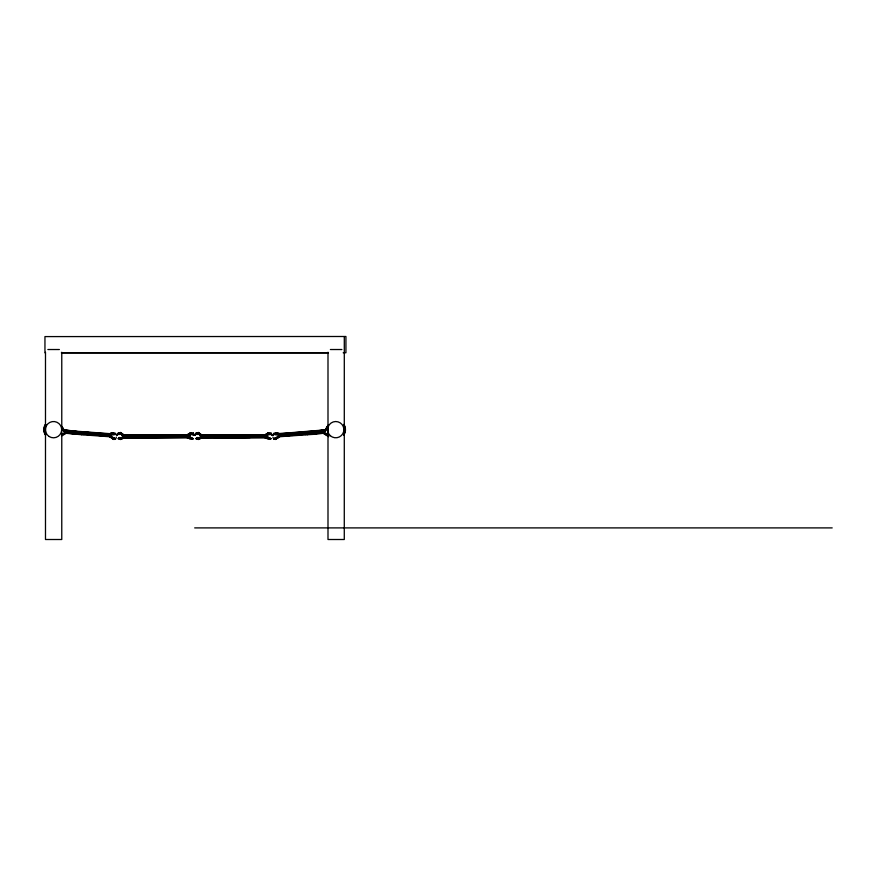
<?xml version="1.0" encoding="UTF-8"?>
<svg xmlns="http://www.w3.org/2000/svg" width="876" height="876" viewBox="0 0 876 876"><rect width="100%" height="100%" fill="white"/><g stroke="black" fill="none" stroke-linecap="round" stroke-linejoin="round"><path stroke-width="1.31" d="M116.409 437.113L115.577 438.964L113.88 439.478L113.77 438.646L109.566 435.898L113.869 439.423L109.544 436.73L109.566 435.898L66.105 432.47L61.747 435.033M119.213 437.474L120.757 437.934L123.866 436.752L146.927 437.967L119.07 437.639L118.085 438.756L120.494 439.489L123.834 438.11L123.877 436.544L187.026 436.204L190.749 437.299M194.209 435.076L193.377 433.226L192.249 434.529L190.256 434.452L187.059 436.358L123.965 436.467L124.009 434.912L120.57 432.481L118.074 433.226L117.242 435.076M268.669 437.485L196.87 437.639L195.895 438.756L198.304 439.489L201.644 438.11L201.819 434.912L198.381 432.481L195.885 433.226L195.052 435.076M272.863 437.113L273.695 438.953L275.392 439.467L279.718 436.719L307.607 434.726L307.64 433.905L323.156 432.47L327.525 435.022M307.607 434.726L316.017 434.2L316.039 433.368M328.588 436.653L323.135 433.291L323.156 432.47M325.335 434.233L325.357 433.423M116.409 435.273L115.566 433.434L114.975 434.113L109.686 434.452L74.175 431.879L74.208 431.244L63.992 430.138L74.219 431.058L64.014 429.864L63.959 430.674L74.175 431.879L109.599 435.186L113.683 437.901L114.438 437.671M74.197 431.342L109.686 434.43L109.774 433.751L113.267 432.93L109.785 433.653L74.23 431.058L74.164 431.879L109.686 434.452L113.168 433.697L113.267 432.897L115.566 433.434M109.544 436.73L81.654 434.737L81.632 433.905L109.555 436.434L113.88 439.478M193.147 435.449L193.377 433.226L190.453 432.875L187.026 434.792L124.009 434.901M187.026 434.803L187.059 436.358L190.256 434.452L190.442 432.886L189.194 438.526L193.169 438.526M197.023 437.474L198.567 437.934L201.677 436.752L264.848 436.401L268.067 434.452L268.253 432.886L271.188 433.226L272.02 435.076M275.392 439.456L275.491 438.635L279.707 435.898L307.64 433.905L279.718 436.434L273.706 438.942M120.494 439.478L120.757 437.934L123.877 436.544L187.037 436.401L188.92 436.971L189.194 438.526L192.786 438.766L187.07 437.77L123.834 438.11M198.304 439.478L198.567 437.934L201.688 436.544L264.848 436.401L268.56 437.299M270.98 438.526L267.005 438.526L268.264 432.875L264.837 434.792L201.819 434.901M117.526 435.153L118.293 433.467L120.603 432.766L123.998 435.197L187.026 435.087L190.399 433.27L193.169 433.467L193.935 435.153M195.337 435.153L196.104 433.467L198.414 432.766L201.809 435.197L264.837 435.087L268.209 433.27L270.98 433.467L271.746 435.153M272.863 435.273L273.695 433.434L275.995 432.875L279.488 433.642L325.259 429.853L325.314 430.674L315.086 431.879L279.674 435.186L275.579 437.901L274.823 437.671M273.137 435.35L273.903 433.675L276.028 433.171L279.521 433.916L325.27 430.138L328.018 425.659M325.259 429.842L327.996 425.265M328.018 425.561L325.27 430.138L322.729 430.543M325.314 430.674L328.051 426.097M328.106 426.842L325.357 431.419L315.349 432.58M343.567 434.792L344.148 433.959A9.428 9.428 0 0 0 343.688 424.553M343.808 434.956L344.399 434.102M198.381 432.492L198.567 434.058L201.787 436.27L264.87 436.16L266.731 436.971L267.005 438.526L270.596 438.766L264.88 437.77L201.644 438.11M249.945 436.39L264.87 436.358L268.067 434.452L270.06 434.529L271.188 433.226L271.341 435.076M61.725 434.288L66.083 431.737L109.577 435.164L114.438 434.726M61.758 435.569L63.926 433.861M61.769 435.854L66.127 433.302L81.654 434.737M120.724 438.142L123.866 436.752L187.059 436.16L190.41 433.171L187.037 435.186L190.41 433.171L192.391 434.354L190.278 434.255L187.037 436.401L123.976 436.27L120.757 434.058L120.57 432.492M264.848 435.186L268.22 433.171L270.202 434.354L268.089 434.255L264.87 436.358L247.514 436.39M275.491 438.635L279.707 435.898L279.718 436.708M192.249 434.529L190.278 434.255L187.059 436.358L190.256 434.452M266.764 437.168L264.848 436.401L268.089 434.255L270.06 434.529M275.403 439.358L279.302 436.949M268.133 433.313L264.87 436.16L224.705 436.697L201.688 436.544L198.567 434.058L197.023 434.518L195.895 433.237M264.87 436.358L268.067 434.452M190.278 434.255L187.059 436.16L123.976 436.27L120.735 433.85L119.07 434.354M268.089 434.255L264.87 436.16L201.688 436.544M110.037 436.16L66.116 433.007L63.926 433.959M273.706 433.445L274.298 434.113L276.028 433.171M198.534 438.142L201.677 436.752L224.738 437.967M120.559 439.106L123.844 437.726M201.655 437.726L198.37 439.106L196.169 438.438M123.844 437.825L120.538 439.204L118.293 438.526M201.655 437.825L198.348 439.204L196.104 438.526M115.358 438.723L113.847 439.183L109.993 436.675L115.566 438.953M115.293 438.635L113.825 439.084L109.993 436.576M196.87 434.354L198.545 433.85L201.809 435.197M274.298 434.113L279.575 434.419L315.207 431.857M146.292 438.252L143.96 437.869L187.059 437.474L189.139 438.241L191.8 437.639L192.786 438.766M264.87 437.474L266.95 438.241L269.611 437.639L270.596 438.766M115.358 433.675L113.234 433.171L109.741 434.025L74.285 431.353L109.686 434.452M274.823 434.726L279.652 435.175L323.178 431.737L327.547 434.288M187.059 437.474L190.859 437.485M323.145 433.007L279.236 436.16L279.291 436.774M316.017 434.2L323.135 433.291M325.259 429.963L315.042 431.058L315.086 431.879L279.586 434.452L276.093 433.697L275.995 432.897L279.488 433.642L279.586 434.452L314.977 431.353M315.064 431.441L318.897 430.992M283.671 434.091L286.386 433.85M294.555 433.138L298.639 432.788M304.092 432.306L310.892 431.715L302.724 432.339M286.353 433.521L277.199 433.521M290.449 433.226L298.628 432.635M279.674 435.186L315.25 432.602M279.718 436.336L287.689 435.766M291.675 435.481L299.647 434.912M304.968 434.529L307.629 434.343M169.506 436.39L146.894 436.697L146.927 438.252L148.679 438.241L146.916 437.869M247.317 436.39L224.705 436.697L224.738 438.252L226.49 438.241L221.77 437.869L224.103 438.252M224.727 437.869L250.153 437.562M169.933 436.379L187.026 436.204L188.92 436.971M47.873 349.524L59.382 349.524M330.383 349.524L341.892 349.524M61.616 352.765L328.161 352.765M343.195 352.765L345.932 352.765L345.932 336.493L44.95 336.592L44.95 352.853M61.353 352.853L327.898 352.853M194.68 527.899L832.2 527.899M267.005 438.526L271.188 438.766L270.312 438.438M189.194 438.526L193.377 438.766L192.501 438.438M76.836 434.036L84.304 434.529M89.615 434.912L96.261 435.383M101.583 435.766L109.555 436.336M109.599 435.186L73.912 432.58M266.95 438.241L270.388 438.526M189.139 438.241L192.578 438.526M66.543 430.543L63.981 430.236L61.933 426.711M69.094 430.839L74.208 431.441M74.132 432.624L63.904 431.419L61.846 427.992M68.492 433.204L72.051 433.653M221.77 437.869L224.738 438.263M143.96 437.869L146.927 438.263M74.23 431.047L74.066 431.857M275.995 432.93L279.521 433.916M269.874 438.843L264.87 437.376M192.063 438.843L187.059 437.376M273.98 438.635L275.436 439.073L279.269 436.576L275.425 439.183L273.903 438.723M187.037 436.401L188.953 437.168M266.731 436.971L264.837 436.204L201.787 436.27L198.545 433.85M120.735 433.85L123.998 435.197M323.145 432.908L328.599 436.259M113.234 433.171L114.975 434.113M110.037 436.139L113.77 438.646M198.425 432.875L200.965 434.693M120.614 432.875L123.998 435.295M325.335 433.959L328.588 436.358M123.965 436.467L120.757 434.058L119.213 434.518L118.085 433.237M46.132 434.485L45.607 433.719A8.891 8.891 0 0 1 46.034 424.849M45.782 434.737L45.125 433.97A9.428 9.428 0 0 1 45.585 424.553M45.453 434.956L44.862 434.102A9.724 9.724 0 0 1 45.333 424.389M61.955 426.415L64.014 429.842M61.9 427.247L63.959 430.674M314.922 431.08L315.097 431.879M193.377 433.226L193.541 435.076M73.223 433.379L73.245 434.189M66.105 432.47L66.127 433.281M63.915 433.434L63.937 434.244M264.837 434.803L264.88 437.759M187.026 436.204L187.07 437.759M344.301 336.592L344.279 539.506L327.996 539.506L327.996 352.251M61.769 352.251L61.769 539.506L45.486 539.506L45.486 352.251M343.929 424.389A9.724 9.724 0 0 1 344.41 434.102M344.224 426.94A8.891 8.891 0 0 1 343.666 433.719M109.774 433.686L113.267 432.886L109.785 433.631M330.296 435.69A8.147 8.147 0 0 0 343.72 431.386A8.147 8.147 0 0 0 333.274 421.914A8.147 8.147 0 0 0 330.296 435.69M49.111 436.5A8.147 8.147 0 0 0 61.67 430.072A8.147 8.147 0 0 0 49.833 422.407A8.147 8.147 0 0 0 49.111 436.5"/></g></svg>
